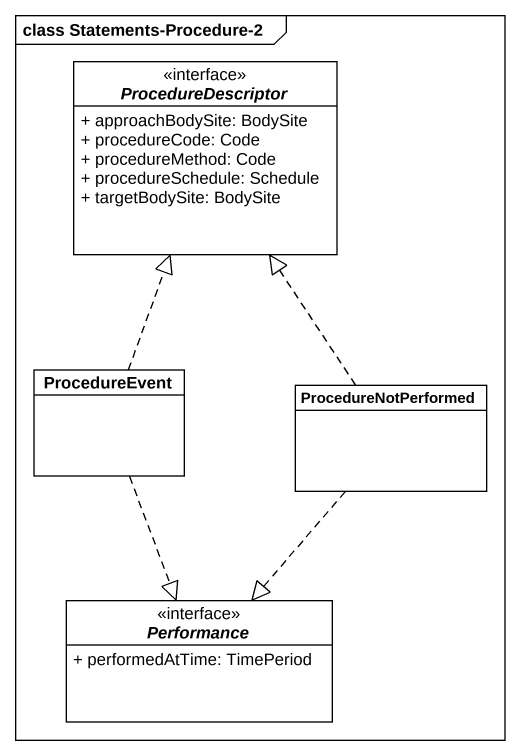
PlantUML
@startuml
mainframe class Statements-Procedure-2
hide circle
hide empty members
skinparam classAttributeIconSize 0
interface ProcedureDescriptor {
  + approachBodySite: BodySite
  + procedureCode: Code
  + procedureMethod: Code
  + procedureSchedule: Schedule
  + targetBodySite: BodySite
}
class ProcedureEvent
class ProcedureNotPerformed
interface Performance {
  + performedAtTime: TimePeriod
}
ProcedureEvent .up.|> ProcedureDescriptor
ProcedureEvent ..|> Performance
ProcedureNotPerformed .up.|> ProcedureDescriptor
ProcedureNotPerformed ..|> Performance
@enduml
